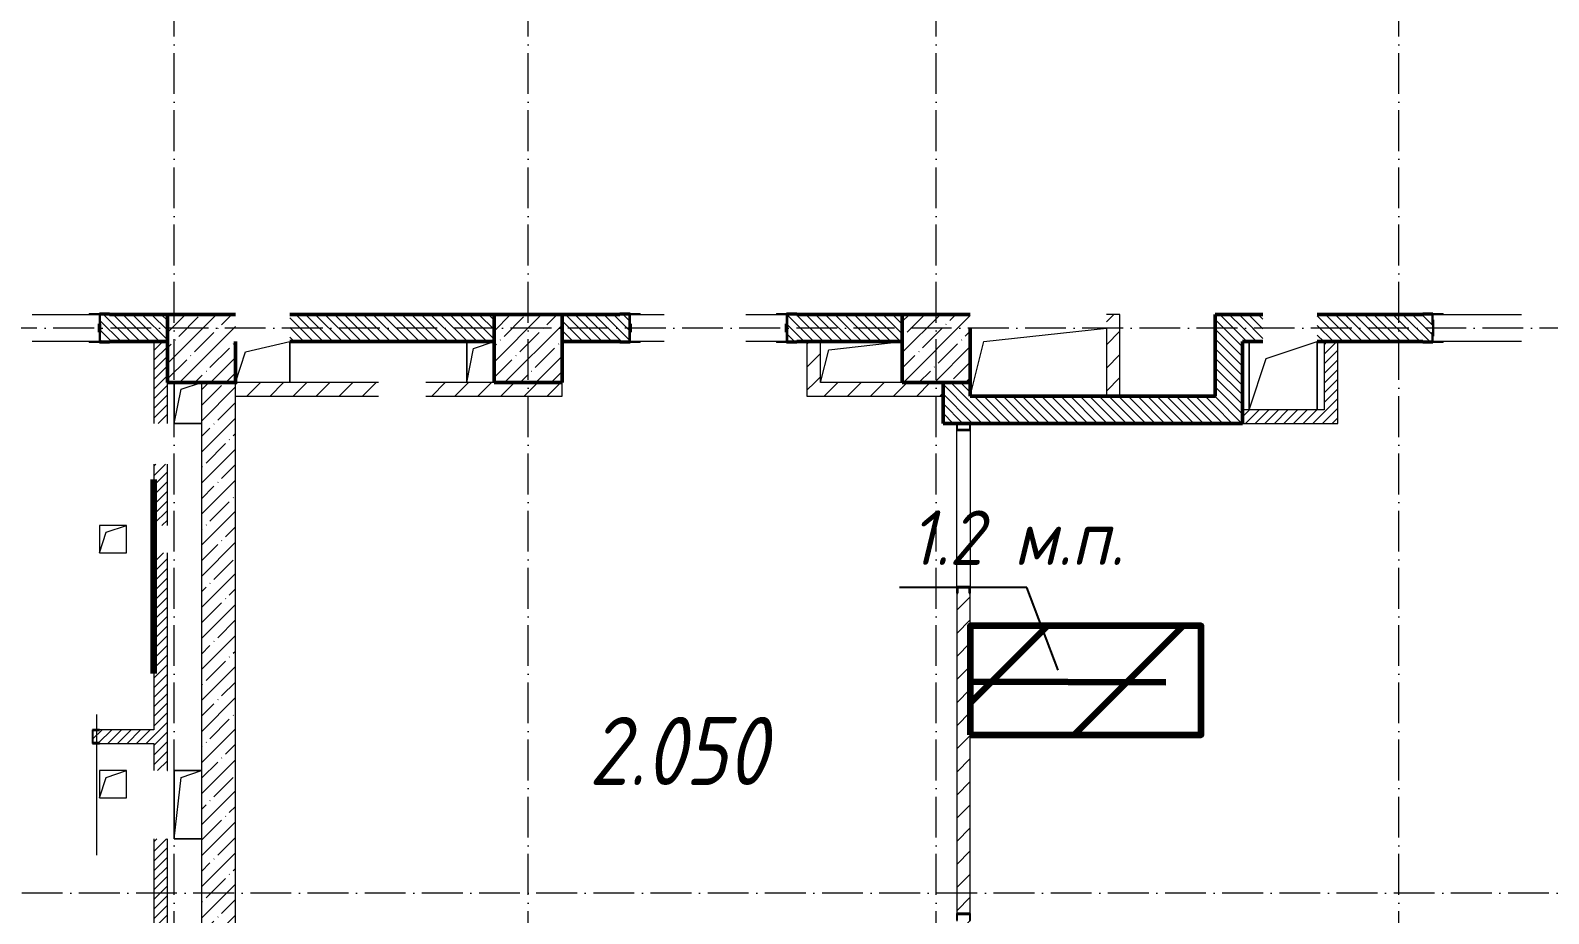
# Model space of a CAD drawing. Header units: millimetres. Extents: x -401725 to 250493, y 305116 to 802890.
# Drawn here: x -2199 to 8958, y 460697 to 467182 of the extents above; entities that cross this region are included whole.
import ezdxf

# ---------------------------------------------------------------- set-up
doc = ezdxf.new("R2010")
doc.units = ezdxf.units.MM
doc.linetypes.add('200_ШТРИХ_ш1п0_6_', pattern=[160, 100, -60])
doc.linetypes.add('50_200_ШТРИХ_1Т_ш5_п1_п1_', pattern=[700, 500, -100, 0, -100])
for name, color, linetype, lineweight in [('20.3 ) Штробы', 1, 'Continuous', 90), ('20.4) Замена ПВХ плитка', 90, 'Continuous', 90), ('20.5.4) СТ-11', 62, 'Continuous', 211), ('A-FLOR-____-OTLN', 7, 'Continuous', 9), ('A-GENM-____-MCUT', 7, 'Continuous', 25), ('A-GENM-____-OTLN', 7, 'Continuous', 9), ('A-GENM-____-OTLN-1', 7, 'Continuous', 25), ('A-WALL-____-MCUT-1', 7, 'Continuous', 9), ('A-WALL-____-MCUT-2', 7, 'Continuous', 50), ('A-WALL-____-PATT-1', 7, 'Continuous', 9), ('A-WALL-FNSH-MCUT-1', 7, 'Continuous', 9), ('I-WALL-____-OTLN', 7, 'Continuous', 9), ('S-COLS-____-MCUT', 7, 'Continuous', 50), ('S-COLS-____-OTLN', 7, 'Continuous', 9), ('S-GRID-____-OTLN-1', 7, '50_200_ШТРИХ_1Т_ш5_п1_п1_', 9), ('Марки помещений', 7, 'Continuous', 9)]:
    doc.layers.add(name, color=color, linetype=linetype, lineweight=lineweight)
doc.layers.add('A-DETL-GENF-OTLN-4', color=9, linetype='200_ШТРИХ_ш1п0_6_', lineweight=9, true_color=0x808080)
doc.layers.add('A-DETL-GENF-OTLN-5', color=7, linetype='Continuous', lineweight=5, true_color=0xc0c0c0)
doc.styles.add('ISOCPEUR_I_11', font='isocpeui.ttf', dxfattribs={"width": 0.9, "height": 200})
doc.styles.add('ISOCPEUR_I_3', font='isocpeui.ttf', dxfattribs={"width": 0.85, "height": 2.2})
pattern_1 = [(45, (-15591.66, 459015.94), (-84.8528, 84.8528), [])]
pattern_2 = [(135, (-15591.663, 459015.94), (-35.35534, -35.35534), [])]
pattern_3 = [(45, (-15591.663, 459015.94), (-35.35534, 35.35534), [])]

# ---------------------------------------------------------------- blocks, each defined once
blk = doc.blocks.new('BSC_Колонна _Прямоугольная - 500х500-V63-АР1_План отверстий 2 этажа в осях 1-64_А-ГГ')
at = {"layer": 'S-COLS-____-OTLN'}
h = blk.add_hatch(dxfattribs=at)
h.set_pattern_fill('FP_92', color=256, style=0, pattern_type=2)
h.set_pattern_definition([(45, (-14650, -5831.04), (-114.0493, 114.0493), []), (45, (-14535.95, -5831.04), (-114.0493, 114.0493), [201.612, -40.322, 3.353, -36.97])])
h.paths.add_polyline_path([(-250, -250), (250, -250), (250, 250), (-250, 250), (-250, 50)], flags=0)
at = {"layer": 'S-COLS-____-MCUT'}
for p, q in [((250, 250), (-250, 250)), ((-250, 250), (-250, -250)), ((250, -250), (250, 50)), ((-250, -250), (250, -250))]:
    blk.add_line(p, q, dxfattribs=at)
blk = doc.blocks.new('BSC_Колонна _Прямоугольная - 500х500-V72-АР1_План отверстий 2 этажа в осях 1-64_А-ГГ')
at = {"layer": 'S-COLS-____-OTLN'}
h = blk.add_hatch(dxfattribs=at)
h.set_pattern_fill('FP_101', color=256, style=0, pattern_type=2)
h.set_pattern_definition([(45, (-20050, -5831.04), (-114.0493, 114.0493), []), (45, (-19935.95, -5831.04), (-114.0493, 114.0493), [201.613, -40.323, 3.353, -36.97])])
h.paths.add_polyline_path([(-250, -250), (250, -250), (250, 250), (-250, 250), (-250, 150)], flags=0)
at = {"layer": 'S-COLS-____-MCUT'}
for p, q in [((250, 250), (-250, 250)), ((-250, 250), (-250, -250)), ((250, -250), (250, 150)), ((-250, -250), (250, -250))]:
    blk.add_line(p, q, dxfattribs=at)
blk = doc.blocks.new('BSC_Колонна _Прямоугольная - 500х500-V129-АР1_План отверстий 2 этажа в осях 1-64_А-ГГ')
at = {"layer": 'S-COLS-____-OTLN'}
h = blk.add_hatch(dxfattribs=at)
h.set_pattern_fill('FP_159', color=256, style=0, pattern_type=2)
h.set_pattern_definition([(45, (-17050, -5831.04), (-114.0493, 114.0493), []), (45, (-16935.95, -5831.04), (-114.0493, 114.0493), [201.612, -40.322, 3.353, -36.97])])
h.paths.add_polyline_path([(-250, -250), (250, -250), (250, 250), (-250, 250)], flags=0)
at = {"layer": 'S-COLS-____-MCUT'}
for p, q in [((250, 250), (-250, 250)), ((-250, 250), (-250, -250)), ((250, -250), (250, 250)), ((-250, -250), (250, -250))]:
    blk.add_line(p, q, dxfattribs=at)
blk = doc.blocks.new('АР_Перемычка - АР_Перемычка-28448550-АР1_План отверстий 2 этажа в осях 1-64_А-ГГ')
at = {"layer": 'A-GENM-____-OTLN'}
blk.add_line((-350, -100), (-342, -100), dxfattribs=at)
blk = doc.blocks.new('154_Фахверк_СКБ_Швеллер - Тип_100_3550_1-28320239-АР1_План отверстий 2 этажа в осях 1-64_А-ГГ')
at = {"layer": 'A-GENM-____-MCUT'}
for p, q in [((175, 50), (125, 50)), ((125, 50), (125, -50)), ((128, 47), (175, 47)), ((128, -47), (128, 47)), ((175, 47), (175, 50)), ((125, -50), (175, -50)), ((175, -47), (128, -47)), ((175, -50), (175, -47))]:
    blk.add_line(p, q, dxfattribs=at)
blk = doc.blocks.new('154_Стойка_СКБ_Швеллер - СМ-2180_100-28318692-АР1_План отверстий 2 этажа в осях 1-64_А-ГГ')
at = {"layer": 'A-GENM-____-MCUT'}
for p, q in [((171, 50), (125, 50)), ((125, 50), (125, -50)), ((129.5, 42.4), (171, 42.4)), ((129.5, -42.4), (129.5, 42.4)), ((171, 42.4), (171, 50)), ((125, -50), (171, -50)), ((171, -42.4), (129.5, -42.4)), ((171, -50), (171, -42.4))]:
    blk.add_line(p, q, dxfattribs=at)
blk = doc.blocks.new('154_Фахверк_СКБ_Швеллер - Тип_100_3550-28487752-АР1_План отверстий 2 этажа в осях 1-64_А-ГГ')
at = {"layer": 'A-GENM-____-MCUT'}
for p, q in [((175, 50), (125, 50)), ((125, 50), (125, -50)), ((128, 47), (175, 47)), ((128, -47), (128, 47)), ((175, 47), (175, 50)), ((125, -50), (175, -50)), ((175, -47), (128, -47)), ((175, -50), (175, -47))]:
    blk.add_line(p, q, dxfattribs=at)
blk = doc.blocks.new('154_Стойка_СКБ_Уголок - СМ-2180_200-28268025-АР1_План отверстий 2 этажа в осях 1-64_А-ГГ')
at = {"layer": 'A-GENM-____-MCUT'}
for p, q in [((125, 156), (125, 81)), ((200, 156), (125, 156)), ((131, 81), (131, 150)), ((131, 150), (200, 150)), ((200, 150), (200, 156)), ((125, 81), (131, 81)), ((131, 19), (125, 19)), ((125, 19), (125, -56)), ((131, -50), (131, 19)), ((125, -56), (200, -56)), ((200, -50), (131, -50)), ((200, -56), (200, -50))]:
    blk.add_line(p, q, dxfattribs=at)
blk = doc.blocks.new('Стойка_Влож_Уголок_Опорный - Уголок-28213941-АР1_План отверстий 2 этажа в осях 1-64_А-ГГ')
at = {"layer": 'A-GENM-____-OTLN'}
for p, q in [((-212, -6), (-212, 0)), ((0, 0), (0, -6)), ((-212, -75), (-212, -6)), ((-212, -6), (-206, -6)), ((-212, -75), (-206, -75)), ((-6, -6), (0, -6)), ((-6, -75), (0, -75)), ((0, -6), (0, -75))]:
    blk.add_line(p, q, dxfattribs=at)
blk = doc.blocks.new('154_Стойка_СКБ_Уголок - СМ-2480_200-28346303-АР1_План отверстий 2 этажа в осях 1-64_А-ГГ')
at = {"layer": 'A-GENM-____-MCUT'}
for p, q in [((125, 156), (125, 81)), ((200, 156), (125, 156)), ((131, 81), (131, 150)), ((131, 150), (200, 150)), ((200, 150), (200, 156)), ((125, 81), (131, 81)), ((131, 19), (125, 19)), ((125, 19), (125, -56)), ((131, -50), (131, 19)), ((125, -56), (200, -56)), ((200, -50), (131, -50)), ((200, -56), (200, -50))]:
    blk.add_line(p, q, dxfattribs=at)
blk = doc.blocks.new('Стойка_Влож_Полоса боковая - Полоса-28213942-АР1_План отверстий 2 этажа в осях 1-64_А-ГГ')
at = {"layer": 'A-GENM-____-OTLN'}
for p, q in [((-5, 60), (0, 60)), ((-5, -60), (-5, 60)), ((0, 31), (0, -31)), ((0, -60), (-5, -60))]:
    blk.add_line(p, q, dxfattribs=at)
blk = doc.blocks.new('154_Фахверк_СКБ_Швеллер - Тип_100_3960-28331862-АР1_План отверстий 2 этажа в осях 1-64_А-ГГ')
at = {"layer": 'A-GENM-____-MCUT'}
for p, q in [((175, 50), (125, 50)), ((125, 50), (125, -50)), ((128, 47), (175, 47)), ((128, -47), (128, 47)), ((175, 47), (175, 50)), ((125, -50), (175, -50)), ((175, -47), (128, -47)), ((175, -50), (175, -47))]:
    blk.add_line(p, q, dxfattribs=at)
blk = doc.blocks.new('AR_Отверстие прямоугольное _в плите_ - AR_Отверстие прямоугольное _в плите_-30459293-АР1_План отверстий 2 этажа в осях 1-64_А-ГГ')
at = {"layer": 'A-GENM-____-OTLN'}
for p, q in [((-250, 250), (-250, -250)), ((-125, 125), (250, 250)), ((250, -250), (250, 250)), ((-250, -250), (-125, 125))]:
    blk.add_line(p, q, dxfattribs=at)
blk = doc.blocks.new('AR_Отверстие прямоугольное _в плите_ - AR_Отверстие прямоугольное _в плите_-30459207-АР1_План отверстий 2 этажа в осях 1-64_А-ГГ')
at = {"layer": 'A-GENM-____-OTLN'}
for p, q in [((100, 100), (-100, 100)), ((-100, 100), (-100, -100)), ((-100, -100), (-50, 50)), ((-50, 50), (100, 100)), ((100, -100), (100, 100)), ((-100, -100), (100, -100))]:
    blk.add_line(p, q, dxfattribs=at)
blk = doc.blocks.new('AR_Отверстие прямоугольное _в плите_ - AR_Отверстие прямоугольное _в плите_-V152-АР1_План отверстий 2 этажа в осях 1-64_А-ГГ')
at = {"layer": 'A-GENM-____-OTLN'}
for p, q in [((100, 250), (-100, 250)), ((-100, 250), (-100, -250)), ((-50, 200), (100, 250)), ((-100, -250), (-50, 200)), ((-100, -250), (100, -250))]:
    blk.add_line(p, q, dxfattribs=at)
blk = doc.blocks.new('AR_Отверстие прямоугольное _в плите_ - AR_Отверстие прямоугольное _в плите_-30512088-АР1_План отверстий 2 этажа в осях 1-64_А-ГГ')
at = {"layer": 'A-GENM-____-OTLN'}
for p, q in [((-100, 150), (-100, -150)), ((-50, 100), (100, 150)), ((-100, -150), (-50, 100)), ((-100, -150), (100, -150))]:
    blk.add_line(p, q, dxfattribs=at)
blk = doc.blocks.new('AR_Отверстие прямоугольное _в плите_ - AR_Отверстие прямоугольное _в плите_-V181-АР1_План отверстий 2 этажа в осях 1-64_А-ГГ')
at = {"layer": 'A-GENM-____-OTLN'}
for p, q in [((-125, 75), (200, 150)), ((200, -150), (200, 150)), ((-200, -150), (-125, 75))]:
    blk.add_line(p, q, dxfattribs=at)
blk = doc.blocks.new('AR_Отверстие прямоугольное _в плите_ - AR_Отверстие прямоугольное _в плите_-V178-АР1_План отверстий 2 этажа в осях 1-64_А-ГГ')
at = {"layer": 'A-GENM-____-OTLN'}
for p, q in [((-100, 150), (-100, -150)), ((-50, 100), (100, 150)), ((-100, -150), (-50, 100))]:
    blk.add_line(p, q, dxfattribs=at)
blk = doc.blocks.new('AR_Отверстие прямоугольное _в плите_ - AR_Отверстие прямоугольное _в плите_-30552555-АР1_План отверстий 2 этажа в осях 1-64_А-ГГ')
at = {"layer": 'A-GENM-____-OTLN'}
for p, q in [((-240, 90), (300, 150)), ((-300, -150), (-240, 90))]:
    blk.add_line(p, q, dxfattribs=at)
blk = doc.blocks.new('AR_Отверстие прямоугольное _в плите_ - AR_Отверстие прямоугольное _в плите_-30552705-АР1_План отверстий 2 этажа в осях 1-64_А-ГГ')
at = {"layer": 'A-GENM-____-OTLN'}
for p, q in [((-400, 150), (500, 250)), ((-500, -250), (-400, 150))]:
    blk.add_line(p, q, dxfattribs=at)
blk = doc.blocks.new('DET_L_Имитация разреза_ISO2-5 - Влево-29864020-АР1_План отверстий 2 этажа в осях 1-64_А-ГГ')
at = {"layer": 'A-DETL-GENF-OTLN-5'}
blk.add_line((143, 0), (1177, 0), dxfattribs=at)
blk = doc.blocks.new('2этаж')
at = {"layer": 'S-GRID-____-OTLN-1', "color": 251, "ltscale": 0.6, "true_color": 0x636466}
for p, q in [((-1141.7, 454533.3), (-1141.7, 508896.9)), ((1458.3, 454533.3), (1458.3, 508896.9)), ((4458.3, 454533.3), (4458.3, 508896.9)), ((7858.3, 454533.3), (7858.3, 508896.9)), ((74727.1, 464997), (-20260.4, 464997)), ((88359, 460847), (-20260.4, 460847))]:
    blk.add_line(p, q, dxfattribs=at)

msp = doc.modelspace()

# ---------------------------------------------------------------- hatches: boundary and pattern name
at = {"layer": '20.4) Замена ПВХ плитка'}
h = msp.add_hatch(dxfattribs=at)
h.set_pattern_fill('ANSI31', color=256, scale=222)
h.paths.add_polyline_path([(175129.0567, 518909.2615), (177547.4186, 518909.2615), (177547.4186, 519950.4617), (175129.0567, 519950.4617)])
h.paths.add_polyline_path([(4708.3366, 462008.7469), (6404.5747, 462008.7469), (6404.5747, 462809.9682), (4708.3366, 462809.9682)])
h.paths.add_polyline_path([(35108.3366, 461264.4739), (37254.5981, 461264.4739), (37254.5981, 462490.6694), (35108.3366, 462490.6694)])
at = {"layer": 'A-WALL-____-PATT-1'}
h = msp.add_hatch(dxfattribs=at)
h.set_pattern_fill('FP_6', color=256, style=0, pattern_type=2)
h.set_pattern_definition(pattern_2)
h.paths.add_polyline_path([(-1191.6634, 464896.983), (-1191.6634, 465096.983), (-1685.6634, 465096.983), (-1685.6634, 465027.983), (-1691.6634, 465027.983), (-1691.6634, 464965.983), (-1685.6634, 464965.983), (-1685.6634, 464896.983), (-1465.6387, 464896.983)], flags=0)
h.paths.add_polyline_path([(-3516.6634, 464896.983), (-2847.6634, 464896.983), (-2847.6634, 464965.983), (-2841.6634, 464965.983), (-2841.6634, 465027.983), (-2847.6634, 465027.983), (-2847.6634, 465096.983), (-3585.6634, 465096.983), (-3585.6634, 465027.983), (-3591.6634, 465027.983), (-3591.6634, 464965.983), (-3585.6634, 464965.983), (-3585.6634, 464896.983)], flags=0)
h.paths.add_polyline_path([(-4691.6634, 464896.983), (-4597.6634, 464896.983), (-4597.6634, 464965.983), (-4591.6634, 464965.983), (-4591.6634, 465027.983), (-4597.6634, 465027.983), (-4597.6634, 465096.983), (-4691.6634, 465096.983), (-4691.6634, 464911.8135)], flags=0)
h = msp.add_hatch(dxfattribs=at)
h.set_pattern_fill('FP_6', color=256, style=0, pattern_type=2)
h.set_pattern_definition(pattern_2)
h.paths.add_polyline_path([(1208.3366, 464896.983), (1208.3366, 465096.983), (-291.6634, 465096.983), (-291.6634, 464896.983), (301.8256, 464896.983)], flags=0)
h = msp.add_hatch(dxfattribs=at)
h.set_pattern_fill('FP_6', color=256, style=0, pattern_type=2)
h.set_pattern_definition(pattern_2)
h.paths.add_polyline_path([(4208.3366, 464896.983), (4208.3366, 465096.983), (3364.3366, 465096.983), (3364.3366, 465027.983), (3358.3366, 465027.983), (3358.3366, 464965.983), (3364.3366, 464965.983), (3364.3366, 464896.983), (3836.7542, 464896.983)], flags=0)
h.paths.add_polyline_path([(2202.3366, 464896.983), (2202.3366, 464965.983), (2208.3366, 464965.983), (2208.3366, 465027.983), (2202.3366, 465027.983), (2202.3366, 465096.983), (1708.3366, 465096.983), (1708.3366, 464896.983), (2133.3366, 464896.983)], flags=0)
h = msp.add_hatch(dxfattribs=at)
h.set_pattern_fill('FP_4', color=256, style=0, pattern_type=2)
h.set_pattern_definition(pattern_1)
h.paths.add_polyline_path([(5708.3366, 464996.983), (5808.3366, 464996.983), (5808.3366, 465096.983), (5708.3366, 465096.983)], flags=0)
h = msp.add_hatch(dxfattribs=at)
h.set_pattern_fill('FP_6', color=256, style=0, pattern_type=2)
h.set_pattern_definition(pattern_2)
h.paths.add_polyline_path([(6708.3366, 464296.983), (6708.3366, 465096.983), (6508.3366, 465096.983), (6508.3366, 464296.983)], flags=0)
h = msp.add_hatch(dxfattribs=at)
h.set_pattern_fill('FP_6', color=256, style=0, pattern_type=2)
h.set_pattern_definition(pattern_2)
h.paths.add_polyline_path([(9814.3366, 464896.983), (10208.3366, 464896.983), (10208.3366, 465096.983), (9814.3366, 465096.983), (9814.3366, 465027.983), (9808.3366, 465027.983), (9808.3366, 464965.983), (9814.3366, 464965.983), (9814.3366, 464899.983)], flags=0)
h.paths.add_polyline_path([(8033.3366, 464896.983), (8102.3366, 464896.983), (8102.3366, 464965.983), (8108.3366, 464965.983), (8108.3366, 465027.983), (8102.3366, 465027.983), (8102.3366, 465096.983), (7258.3366, 465096.983), (7258.3366, 464896.983), (7371.6828, 464896.983)], flags=0)
h.paths.add_polyline_path([(6708.3366, 464896.983), (6858.3366, 464896.983), (6858.3366, 465096.983), (6708.3366, 465096.983)], flags=0)
h = msp.add_hatch(dxfattribs=at)
h.set_pattern_fill('FP_4', color=256, style=0, pattern_type=2)
h.set_pattern_definition(pattern_1)
h.paths.add_polyline_path([(5808.3366, 464496.983), (5808.3366, 464996.983), (5708.3366, 464996.983), (5708.3366, 464496.983)], flags=0)
h = msp.add_hatch(dxfattribs=at)
h.set_pattern_fill('FP_5', color=256, style=0, pattern_type=2)
h.set_pattern_definition(pattern_3)
h.paths.add_polyline_path([(-1291.6634, 457346.983), (-1191.6634, 457346.983), (-1191.6634, 459496.983), (-1194.6634, 459496.983), (-1194.6634, 459543.983), (-1288.6634, 459543.983), (-1288.6634, 459496.983), (-1291.6634, 459496.983), (-1291.6634, 457596.983)], flags=0)
h.paths.add_polyline_path([(-1191.6634, 459546.983), (-1191.6634, 461246.983), (-1291.6634, 461246.983), (-1291.6634, 459546.983), (-1194.6634, 459546.983)], flags=0)
h.paths.add_polyline_path([(-1191.6634, 461746.983), (-1191.6634, 463346.983), (-1291.6634, 463346.983), (-1291.6634, 461746.983), (-1287.3155, 461746.983)], flags=0)
h.paths.add_polyline_path([(-1237.4261, 463546.983), (-1191.6634, 463546.983), (-1191.6634, 463996.983), (-1291.6634, 463996.983), (-1291.6634, 463546.983), (-1239.0318, 463546.983)], flags=0)
h.paths.add_polyline_path([(-1191.6634, 464296.983), (-1191.6634, 464896.983), (-1291.6634, 464896.983), (-1291.6634, 464296.983), (-1212.0024, 464296.983)], flags=0)
h = msp.add_hatch(dxfattribs=at)
h.set_pattern_fill('FP_4', color=256, style=0, pattern_type=2)
h.set_pattern_definition(pattern_1)
h.paths.add_polyline_path([(3608.3366, 464596.983), (3608.3366, 464896.983), (3508.3366, 464896.983), (3508.3366, 464596.983)], flags=0)
h = msp.add_hatch(dxfattribs=at)
h.set_pattern_fill('FP_5', color=256, style=0, pattern_type=2)
h.set_pattern_definition(pattern_3)
h.paths.add_polyline_path([(7371.6828, 464296.983), (7408.3366, 464296.983), (7408.3366, 464896.983), (7308.3366, 464896.983), (7308.3366, 464296.983)], flags=0)
h = msp.add_hatch(dxfattribs=at)
h.set_pattern_fill('FP_25', color=256, style=0, pattern_type=2)
h.set_pattern_definition([(45, (-15591.66, 459015.94), (-114.0493, 114.0493), []), (45, (-15477.61, 459015.94), (-114.0493, 114.0493), [201.612, -40.322, 3.353, -36.97])])
h.paths.add_polyline_path([(-941.6634, 457596.983), (-691.6634, 457596.983), (-691.6634, 464596.983), (-941.6634, 464596.983), (-941.6634, 458031.8615)], flags=0)
h = msp.add_hatch(dxfattribs=at)
h.set_pattern_fill('FP_4', color=256, style=0, pattern_type=2)
h.set_pattern_definition(pattern_1)
h.paths.add_polyline_path([(1208.3366, 464496.983), (1708.3366, 464496.983), (1708.3366, 464596.983), (708.3366, 464596.983), (708.3366, 464496.983)], flags=0)
h.paths.add_polyline_path([(-691.6634, 464496.983), (358.3366, 464496.983), (358.3366, 464596.983), (-691.6634, 464596.983)], flags=0)
h = msp.add_hatch(dxfattribs=at)
h.set_pattern_fill('FP_4', color=256, style=0, pattern_type=2)
h.set_pattern_definition(pattern_1)
h.paths.add_polyline_path([(4508.3366, 464496.983), (4508.3366, 464596.983), (3508.3366, 464596.983), (3508.3366, 464496.983), (3836.7542, 464496.983)], flags=0)
h = msp.add_hatch(dxfattribs=at)
h.set_pattern_fill('FP_6', color=256, style=0, pattern_type=2)
h.set_pattern_definition(pattern_2)
h.paths.add_polyline_path([(4611.3366, 464296.983), (4708.3366, 464296.983), (4708.3366, 464596.983), (4508.3366, 464596.983), (4508.3366, 464296.983), (4608.3366, 464296.983)], flags=0)
h = msp.add_hatch(dxfattribs=at)
h.set_pattern_fill('FP_6', color=256, style=0, pattern_type=2)
h.set_pattern_definition(pattern_2)
h.paths.add_polyline_path([(6508.3366, 464296.983), (6508.3366, 464496.983), (4708.3366, 464496.983), (4708.3366, 464296.983), (5604.2185, 464296.983)], flags=0)
h = msp.add_hatch(dxfattribs=at)
h.set_pattern_fill('FP_5', color=256, style=0, pattern_type=2)
h.set_pattern_definition(pattern_3)
h.paths.add_polyline_path([(7308.3366, 464296.983), (7308.3366, 464396.983), (6708.3366, 464396.983), (6708.3366, 464296.983)], flags=0)
h = msp.add_hatch(dxfattribs=at)
h.set_pattern_fill('FP_4', color=256, style=0, pattern_type=2)
h.set_pattern_definition(pattern_1)
h.paths.add_polyline_path([(4708.3366, 457596.983), (4708.3366, 460646.983), (4705.3366, 460646.983), (4705.3366, 460693.983), (4611.3366, 460693.983), (4611.3366, 460646.983), (4608.3366, 460646.983), (4608.3366, 457596.983)], flags=0)
h.paths.add_polyline_path([(4705.3366, 460696.983), (4708.3366, 460696.983), (4707.5003, 463050.983), (4700.7366, 463050.983), (4700.7366, 463092.483), (4615.9366, 463092.483), (4615.9366, 463050.983), (4608.3366, 463050.983), (4608.3366, 460696.983), (4700.7366, 460696.983)], flags=0)
h.paths.add_polyline_path([(4705.3366, 464249.983), (4705.3366, 464296.983), (4611.3366, 464296.983), (4611.3366, 464249.983), (4702.3366, 464249.983)], flags=0)
h = msp.add_hatch(dxfattribs=at)
h.set_pattern_fill('FP_5', color=256, style=0, pattern_type=2)
h.set_pattern_definition(pattern_3)
h.paths.add_polyline_path([(-1291.6634, 461946.983), (-1291.6634, 462046.983), (-1691.6634, 462046.983), (-1691.6634, 462043.983), (-1738.6634, 462043.983), (-1738.6634, 461949.983), (-1691.6634, 461949.983), (-1691.6634, 461946.983), (-1465.6387, 461946.983)], flags=0)

# ---------------------------------------------------------------- linework, layer by layer
at = {"layer": '20.3 ) Штробы', "color": 18, "lineweight": 25, "true_color": 0x000000}
for p, q in [((5123.856, 463091.7033), (4187.182, 463091.7033)), ((5354.5481, 462485.5415), (5123.856, 463091.7033))]:
    msp.add_line(p, q, dxfattribs=at)
at = {"layer": '20.3 ) Штробы'}
msp.add_lwpolyline([(4708.3366, 462400.819), (6146.1229, 462395.9143)], dxfattribs=at)
at = {"layer": '20.4) Замена ПВХ плитка'}
msp.add_lwpolyline([(4708.3366, 462008.7469), (6404.5747, 462008.7469), (6404.5747, 462809.9682), (4708.3366, 462809.9682)], close=True, dxfattribs=at)
at = {"layer": '20.5.4) СТ-11'}
msp.add_lwpolyline([(-1291.6634, 462461.2877), (-1291.6634, 463885.3929)], dxfattribs=at)
at = {"layer": 'A-FLOR-____-OTLN'}
for p, q in [((-291.6634, 464896.983), (-291.6634, 464596.983)), ((1008.3366, 464596.983), (1008.3366, 464896.983)), ((6758.3366, 464396.983), (6758.3366, 464896.983)), ((7258.3366, 464896.983), (7258.3366, 464396.983)), ((-1141.6634, 464296.983), (-1141.6634, 464596.983)), ((-941.6634, 464296.983), (-1141.6634, 464296.983)), ((-1141.6634, 461746.983), (-941.6634, 461746.983)), ((-1141.6634, 461246.983), (-1141.6634, 461746.983)), ((-941.6634, 461246.983), (-1141.6634, 461246.983))]:
    msp.add_line(p, q, dxfattribs=at)
at = {"layer": 'A-WALL-____-MCUT-1'}
for p, q in [((-941.6634, 464596.983), (-941.6634, 457596.983)), ((-691.6634, 457596.983), (-691.6634, 464596.983))]:
    msp.add_line(p, q, dxfattribs=at)
at = {"layer": 'A-WALL-____-MCUT-2'}
for p, q in [((-1691.6634, 465027.983), (-1691.6634, 464965.983)), ((-1191.6634, 465096.983), (-1616.6634, 465096.983)), ((1208.3366, 465096.983), (-291.6634, 465096.983)), ((2133.3366, 465096.983), (1708.3366, 465096.983)), ((2208.3366, 464965.983), (2208.3366, 465027.983)), ((3358.3366, 465027.983), (3358.3366, 464965.983)), ((4208.3366, 465096.983), (3433.3366, 465096.983)), ((6858.3366, 465096.983), (6508.3366, 465096.983)), ((6508.3366, 465096.983), (6508.3366, 464496.983)), ((8033.3366, 465096.983), (7258.3366, 465096.983)), ((-1616.6634, 464896.983), (-1191.6634, 464896.983)), ((-291.6634, 464896.983), (1208.3366, 464896.983)), ((1708.3366, 464896.983), (2133.3366, 464896.983)), ((3433.3366, 464896.983), (4208.3366, 464896.983)), ((6708.3366, 464296.983), (6708.3366, 464896.983)), ((6708.3366, 464896.983), (6858.3366, 464896.983)), ((7258.3366, 464896.983), (8033.3366, 464896.983)), ((4508.3366, 464596.983), (4508.3366, 464296.983)), ((4708.3366, 464496.983), (4708.3366, 464596.983)), ((6508.3366, 464496.983), (4708.3366, 464496.983)), ((4508.3366, 464296.983), (4608.3366, 464296.983)), ((4611.3366, 464296.983), (4705.3366, 464296.983)), ((4708.3366, 464296.983), (6708.3366, 464296.983))]:
    msp.add_line(p, q, dxfattribs=at)
at = {"layer": 'A-WALL-FNSH-MCUT-1'}
for p, q in [((5808.3366, 465096.983), (5708.3366, 465096.983)), ((5808.3366, 464496.983), (5808.3366, 465096.983)), ((5708.3366, 464996.983), (5708.3366, 464496.983)), ((-1291.6634, 464896.983), (-1291.6634, 464296.983)), ((3508.3366, 464896.983), (3508.3366, 464496.983)), ((3608.3366, 464596.983), (3608.3366, 464896.983)), ((7308.3366, 464896.983), (7308.3366, 464396.983)), ((7408.3366, 464296.983), (7408.3366, 464896.983)), ((-1191.6634, 464296.983), (-1191.6634, 464596.983)), ((358.3366, 464596.983), (-691.6634, 464596.983)), ((1208.3366, 464596.983), (708.3366, 464596.983)), ((1708.3366, 464496.983), (1708.3366, 464596.983)), ((4208.3366, 464596.983), (3608.3366, 464596.983)), ((-691.6634, 464496.983), (358.3366, 464496.983)), ((708.3366, 464496.983), (1708.3366, 464496.983)), ((3508.3366, 464496.983), (4508.3366, 464496.983)), ((7308.3366, 464396.983), (6708.3366, 464396.983)), ((6708.3366, 464296.983), (7408.3366, 464296.983)), ((-1291.6634, 463996.983), (-1291.6634, 463546.983)), ((-1191.6634, 463546.983), (-1191.6634, 463996.983)), ((-1291.6634, 463346.983), (-1291.6634, 462046.983)), ((-1191.6634, 461746.983), (-1191.6634, 463346.983)), ((4608.3366, 463050.983), (4608.3366, 460696.983)), ((4708.3366, 460696.983), (4708.3366, 463050.983)), ((-1291.6634, 462046.983), (-1691.6634, 462046.983)), ((-1691.6634, 461946.983), (-1291.6634, 461946.983)), ((-1291.6634, 461946.983), (-1291.6634, 461746.983)), ((-1291.6634, 461246.983), (-1291.6634, 459546.983)), ((-1191.6634, 459546.983), (-1191.6634, 461246.983))]:
    msp.add_line(p, q, dxfattribs=at)
at = {"layer": 'I-WALL-____-OTLN'}
for p, q in [((-2186.6634, 465096.983), (-1691.6634, 465096.983)), ((2208.3366, 465096.983), (2458.3366, 465096.983)), ((3058.3366, 465096.983), (3358.3366, 465096.983)), ((8108.3366, 465096.983), (8758.3366, 465096.983)), ((-1691.6634, 464896.983), (-2186.6634, 464896.983)), ((2458.3366, 464896.983), (2208.3366, 464896.983)), ((3358.3366, 464896.983), (3058.3366, 464896.983)), ((8758.3366, 464896.983), (8108.3366, 464896.983)), ((4608.3366, 463096.983), (4608.3366, 464246.983)), ((4708.3366, 464246.983), (4708.3366, 463096.983))]:
    msp.add_line(p, q, dxfattribs=at)

# ---------------------------------------------------------------- block references
at = {"color": 18, "true_color": 0x000000}
msp.add_blockref('2этаж', (0, 0), dxfattribs=at)
at = {"layer": 'A-DETL-GENF-OTLN-4', "rotation": 270.0000000000005}
msp.add_blockref('DET_L_Имитация разреза_ISO2-5 - Влево-29864020-АР1_План отверстий 2 этажа в осях 1-64_А-ГГ', (-1712.7384, 462302.8558), dxfattribs=at)
at = {"layer": 'A-GENM-____-OTLN'}
for name, p, rotation in [('Стойка_Влож_Уголок_Опорный - Уголок-28213941-АР1_План отверстий 2 этажа в осях 1-64_А-ГГ', (-1691.6634, 464890.983), 269.9999999999995), ('Стойка_Влож_Уголок_Опорный - Уголок-28213941-АР1_План отверстий 2 этажа в осях 1-64_А-ГГ', (2208.3366, 465102.983), 89.99999999999955), ('Стойка_Влож_Уголок_Опорный - Уголок-28213941-АР1_План отверстий 2 этажа в осях 1-64_А-ГГ', (3358.3366, 464890.983), 269.9999999999995), ('Стойка_Влож_Уголок_Опорный - Уголок-28213941-АР1_План отверстий 2 этажа в осях 1-64_А-ГГ', (8108.3366, 465102.983), 89.99999999999955), ('Стойка_Влож_Полоса боковая - Полоса-28213942-АР1_План отверстий 2 этажа в осях 1-64_А-ГГ', (8108.3366, 464996.983), 180)]:
    msp.add_blockref(name, p, dxfattribs=dict(at, rotation=rotation))
for name, p in [('AR_Отверстие прямоугольное _в плите_ - AR_Отверстие прямоугольное _в плите_-30552705-АР1_План отверстий 2 этажа в осях 1-64_А-ГГ', (5208.3366, 464746.983)), ('AR_Отверстие прямоугольное _в плите_ - AR_Отверстие прямоугольное _в плите_-V181-АР1_План отверстий 2 этажа в осях 1-64_А-ГГ', (-491.6634, 464746.983)), ('AR_Отверстие прямоугольное _в плите_ - AR_Отверстие прямоугольное _в плите_-V178-АР1_План отверстий 2 этажа в осях 1-64_А-ГГ', (1108.3366, 464746.983)), ('AR_Отверстие прямоугольное _в плите_ - AR_Отверстие прямоугольное _в плите_-30552555-АР1_План отверстий 2 этажа в осях 1-64_А-ГГ', (3908.3366, 464746.983)), ('AR_Отверстие прямоугольное _в плите_ - AR_Отверстие прямоугольное _в плите_-30459293-АР1_План отверстий 2 этажа в осях 1-64_А-ГГ', (7008.3366, 464646.983)), ('АР_Перемычка - АР_Перемычка-28448550-АР1_План отверстий 2 этажа в осях 1-64_А-ГГ', (8108.3366, 464996.983)), ('AR_Отверстие прямоугольное _в плите_ - AR_Отверстие прямоугольное _в плите_-30512088-АР1_План отверстий 2 этажа в осях 1-64_А-ГГ', (-1041.6634, 464446.983)), ('AR_Отверстие прямоугольное _в плите_ - AR_Отверстие прямоугольное _в плите_-30459207-АР1_План отверстий 2 этажа в осях 1-64_А-ГГ', (-1591.6634, 463446.983)), ('AR_Отверстие прямоугольное _в плите_ - AR_Отверстие прямоугольное _в плите_-30459207-АР1_План отверстий 2 этажа в осях 1-64_А-ГГ', (-1591.6634, 461646.983)), ('AR_Отверстие прямоугольное _в плите_ - AR_Отверстие прямоугольное _в плите_-V152-АР1_План отверстий 2 этажа в осях 1-64_А-ГГ', (-1041.6634, 461496.983))]:
    msp.add_blockref(name, p, dxfattribs=at)
at = {"layer": 'A-GENM-____-OTLN-1'}
for name, p in [('154_Стойка_СКБ_Уголок - СМ-2180_200-28268025-АР1_План отверстий 2 этажа в осях 1-64_А-ГГ', (-1816.6634, 464946.983)), ('154_Стойка_СКБ_Уголок - СМ-2180_200-28268025-АР1_План отверстий 2 этажа в осях 1-64_А-ГГ', (3233.3366, 464946.983)), ('154_Фахверк_СКБ_Швеллер - Тип_100_3960-28331862-АР1_План отверстий 2 этажа в осях 1-64_А-ГГ', (-1866.6634, 461996.983))]:
    msp.add_blockref(name, p, dxfattribs=at)
for name, p, rotation in [('154_Стойка_СКБ_Уголок - СМ-2180_200-28268025-АР1_План отверстий 2 этажа в осях 1-64_А-ГГ', (2333.3366, 465046.983), 180), ('154_Стойка_СКБ_Уголок - СМ-2480_200-28346303-АР1_План отверстий 2 этажа в осях 1-64_А-ГГ', (8233.3366, 465046.983), 180), ('154_Фахверк_СКБ_Швеллер - Тип_100_3550_1-28320239-АР1_План отверстий 2 этажа в осях 1-64_А-ГГ', (4658.3366, 464121.983), 89.99999999999991), ('154_Стойка_СКБ_Швеллер - СМ-2180_100-28318692-АР1_План отверстий 2 этажа в осях 1-64_А-ГГ', (4658.3366, 463221.983), 269.9999999999999), ('154_Фахверк_СКБ_Швеллер - Тип_100_3550-28487752-АР1_План отверстий 2 этажа в осях 1-64_А-ГГ', (4658.3366, 460821.983), 269.9999999999999)]:
    msp.add_blockref(name, p, dxfattribs=dict(at, rotation=rotation))
at = {"layer": 'S-COLS-____-OTLN'}
for name, p in [('BSC_Колонна _Прямоугольная - 500х500-V63-АР1_План отверстий 2 этажа в осях 1-64_А-ГГ', (-941.6634, 464846.983)), ('BSC_Колонна _Прямоугольная - 500х500-V129-АР1_План отверстий 2 этажа в осях 1-64_А-ГГ', (1458.3366, 464846.983)), ('BSC_Колонна _Прямоугольная - 500х500-V72-АР1_План отверстий 2 этажа в осях 1-64_А-ГГ', (4458.3366, 464846.983))]:
    msp.add_blockref(name, p, dxfattribs=at)

# ---------------------------------------------------------------- texts
at = {"layer": '20.3 ) Штробы', "insert": (4266.547, 463657.3941), "char_height": 400, "width": 2035.987113, "attachment_point": 1, "style": 'ISOCPEUR_I_11'}
msp.add_mtext('1.2 м.п.', dxfattribs=at)
at = {"layer": 'Марки помещений', "insert": (1905.1318, 462141.5542), "char_height": 500, "width": 785.65375, "attachment_point": 1, "style": 'ISOCPEUR_I_3'}
msp.add_mtext('2.050', dxfattribs=at)

doc.saveas('drawing.dxf')
